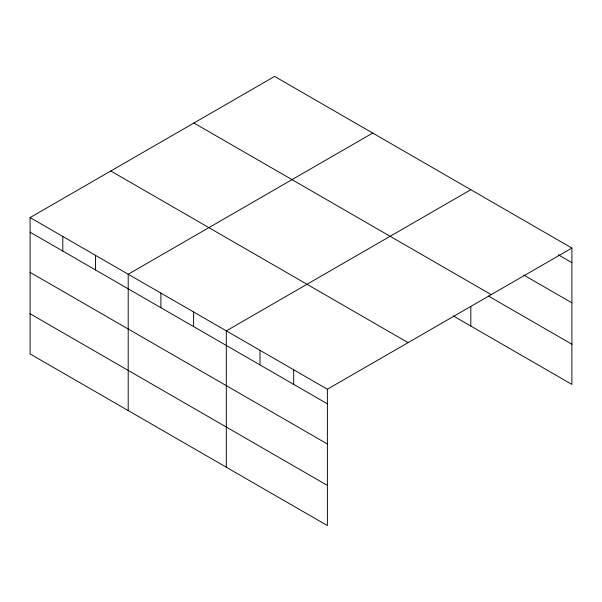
<?xml version="1.0" encoding="UTF-8"?>
<svg xmlns="http://www.w3.org/2000/svg" width="602" height="602" viewBox="0 0 602 602"><rect width="100%" height="100%" fill="white"/><g stroke="black" fill="none" stroke-linecap="round" stroke-linejoin="round"><path stroke-width="0.9" d="M30.1 217.585L327.39 389.223L327.39 525.584L30.1 353.938L30.1 217.585L274.61 76.416L571.9 248.062L571.9 384.415L453.276 315.93M372.713 133.057L128.203 274.226L128.203 410.579M470.824 189.698L226.314 330.867L226.314 467.227M327.39 389.223L571.9 248.062M558.265 254.789L571.9 262.66M523.77 275.054L571.9 302.844M193.919 123.004L491.209 294.641M488.47 296.071L571.9 344.239M110.791 170.998L408.081 342.636M30.1 232.191L327.39 403.829M30.1 272.367L327.39 444.005M30.1 313.762L327.39 485.4M470.824 306.433L470.824 326.058M293.701 369.771L293.701 384.377M260.004 350.319L260.004 364.925M193.611 311.986L193.611 326.593M160.907 293.106L160.907 307.712M95.507 255.346L95.507 269.952M62.804 236.466L62.804 251.072"/></g></svg>
